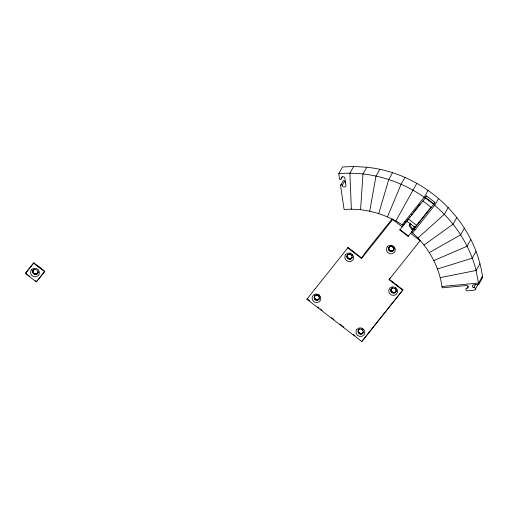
<?xml version="1.0" encoding="UTF-8"?>
<svg xmlns="http://www.w3.org/2000/svg" width="508" height="508" viewBox="0 0 508 508"><rect width="100%" height="100%" fill="white"/><g stroke="black" fill="none" stroke-linecap="round" stroke-linejoin="round"><path stroke-width="0.76" d="M342.894 181.356C343.751 178.733 344.83 182.131 345.58 182.905M403.269 225.635C390.589 216.98 375.825 211.506 360.578 209.715L362.972 174.015L366.782 167.253C423.729 172.98 474.326 219.189 482.473 276.282L482.6 277.609L478.79 284.378L473.443 284.88A1.391 1.308 29.4 0 0 472.281 286.328A1.391 1.308 29.4 0 0 473.837 287.528A1.391 1.308 29.4 0 1 475.386 288.722A1.391 1.308 29.4 0 1 474.231 290.176L467.455 290.811A1.391 1.308 29.4 0 1 465.9 289.617A1.391 1.308 29.4 0 1 467.062 288.163A1.391 1.308 29.4 0 0 468.217 286.715A1.391 1.308 29.4 0 0 466.661 285.515L442.17 287.814C439.369 266.255 427.965 246.196 411.575 232.029M369.735 211.195L375.977 176.117L379.781 169.355M414.249 226.543L411.798 231.635M37.382 273.666L38.259 271.805C37.471 277.47 29.464 272.771 34.036 269.31L32.849 270.993M32.677 271.628L33.223 270.326M314.173 297.364L315.049 295.504L314.173 297.364C313.868 301.104 319.545 301.136 319.754 297.542L319.742 296.875L319.373 298.209M318.872 299.409L319.754 297.542M347.097 255.702C348.513 252.305 353.93 255.492 351.631 258.375C349.44 261.106 345.148 257.258 347.637 254.749M346.932 256.337L347.472 255.035M359.067 329.565C361.601 327.596 365.03 331.788 362.318 333.712C359.302 335.807 356.26 330.81 359.442 328.898L358.261 330.581M358.089 331.216L358.965 329.355M388.544 248.641L389.42 246.774L388.544 248.641C388.239 252.381 393.916 252.412 394.125 248.818M396.056 291.027L396.424 289.7L396.43 290.36C395.713 295.974 387.528 291.401 392.208 287.871L391.02 289.554M390.849 290.189L391.725 288.322M395.554 292.227L396.43 290.36M378.727 213.589L388.747 179.514L392.557 172.752M387.464 216.865L401.155 184.175L404.965 177.413M395.834 220.999L416.852 183.28M360.578 209.715L351.358 209.169L344.094 209.474L340.525 185.318A0.826 0.781 29.4 0 1 342.087 185.172L342.284 185.845A1.949 1.841 29.4 0 0 345.961 185.503L344.83 177.921A1.949 1.841 29.4 0 0 341.154 178.27L341.16 178.962A0.826 0.781 29.4 0 1 339.598 179.108L338.76 173.711L342.57 166.948L353.695 166.472L366.782 167.253M341.16 178.683L342.265 176.721M340.868 184.956L342.557 181.953M342.163 185.439L344.538 181.229M353.695 166.472L349.885 173.241L351.358 209.169M428.117 190.303L424.307 197.066L402.095 224.904M430.886 207.283L412.471 230.441L409.2 225.692L410.578 223.247M409.2 225.692L410.807 223.145M438.614 198.393L434.804 205.156L412.585 232.988M448.227 207.454L444.417 214.217L417.932 238.023M456.876 217.411L453.066 224.174L424.015 245.027M464.433 228.124L460.623 234.886L429.336 252.571M470.84 239.503L467.03 246.266L433.851 260.585M476.015 251.409L472.211 258.172L437.496 268.967M479.908 263.716L476.104 270.478L478.79 284.378M467.062 288.163L468.078 286.353M473.837 287.528L475.672 284.258M482.473 276.282L478.663 283.045L442.043 286.487M475.304 289.401L478.352 283.985M25.4 273.475L33.814 262.82L44.793 271.278L44.571 271.678L36.379 281.934L25.4 273.475L33.814 262.82M33.179 270.427L33.553 269.761M32.69 272.294L33.052 270.961M32.874 272.942L33.064 271.628M33.223 273.526L33.598 272.859L33.249 272.275M33.712 274.015L34.093 273.348L33.598 272.859M34.309 274.364L34.69 273.698L36.69 273.768L38.094 272.44M34.976 274.561L35.35 273.895M35.662 274.58L36.036 273.914M36.316 274.434L36.69 273.768M36.906 274.123L37.281 273.456M402.742 290.233L389.014 279.66L389.242 279.26L402.965 289.839L361.791 341.528L306.889 299.212L307.118 298.812L309.62 300.742M315.081 288.957L315.303 288.557M314.179 298.031L314.547 296.697M314.338 296.729L316.109 294.735M314.363 298.679L314.554 297.364M315.735 295.402L316.77 294.589M314.712 299.263L315.093 298.596L314.738 298.012M316.395 295.256L317.081 295.275L317.456 294.608M315.208 299.752L315.582 299.085L315.093 298.596M315.805 300.101L316.179 299.434L318.186 299.504L319.583 298.177M319.367 297.542L318.338 295.821L318.713 295.161M316.465 300.298L316.84 299.631M318.834 296.31L319.208 295.643M317.151 300.323L317.525 299.656M317.811 300.171L318.186 299.504M318.395 299.86L318.77 299.193M361.563 258.502L361.791 258.102L348.063 247.523L347.84 247.923L361.563 258.502L392.728 219.469M347.434 255.137L347.809 254.47M347.91 254.686L348.285 254.019M346.939 256.997L347.307 255.67M347.123 257.645L347.313 256.33M349.155 254.222L349.529 253.556M347.472 258.235L347.853 257.569L347.497 256.978M349.841 254.248L350.215 253.581M347.967 258.718L348.342 258.051L347.853 257.569M348.564 259.074L348.939 258.407L350.945 258.47L352.342 257.143L351.631 258.375M349.225 259.264L349.599 258.597M351.593 255.276L351.968 254.61M349.91 259.29L350.285 258.623M351.942 255.867L352.317 255.2M350.571 259.137L350.945 258.47M351.155 258.826L351.53 258.159M389.522 246.99L390.487 246.012L388.715 248.006M388.556 249.307L388.918 247.974M399.809 229.978L400.031 229.578L408.33 235.972L408.108 236.372L399.809 229.978L425.406 197.91L426.523 195.923L434.829 202.317L433.705 204.311L408.108 236.372M388.741 249.955L388.931 248.641M390.112 246.678L391.147 245.866M389.09 250.539L389.465 249.873L389.115 249.288M390.773 246.526L391.458 246.551L391.833 245.885M403.498 225.241L404.393 223.647M389.579 251.022L389.96 250.361L389.465 249.873M406.33 221.494L405.733 222.555L404.552 221.818M390.176 251.377L390.557 250.711L392.557 250.781L393.96 249.453L393.249 250.679M393.751 249.485L393.554 248.171L392.716 247.098L393.09 246.431M390.843 251.574L391.217 250.908M393.205 247.587L393.579 246.92M391.528 251.593L391.903 250.927M393.554 248.171L393.935 247.504M392.182 251.447L392.557 250.781M393.744 248.818L394.119 248.152M392.773 251.136L393.148 250.469M358.102 331.883L358.464 330.549M358.286 332.53L358.477 331.216M358.635 333.115L359.01 332.448L358.661 331.864M359.124 333.604L359.499 332.937L359.01 332.448M361.664 329.324L362.039 328.657M359.721 333.953L360.096 333.286L362.102 333.356L363.506 332.029L362.795 333.261M360.388 334.15L360.763 333.483M362.75 330.162L363.125 329.495M361.074 334.169L361.448 333.508M361.728 334.023L362.102 333.356M362.318 333.712L362.693 333.045M391.763 281.775L391.986 281.375M361.791 341.528L402.965 289.839M390.862 290.849L391.224 289.522M391.827 288.538L392.792 287.56M391.046 291.497L391.236 290.182M391.395 292.081L391.77 291.421L391.42 290.83M391.884 292.57L392.259 291.903L391.77 291.421M392.481 292.919L392.855 292.259L394.862 292.322L396.265 290.995M396.05 290.366L395.021 288.646L395.395 287.979M393.148 293.116L393.522 292.449M393.833 293.141L394.208 292.475M394.487 292.989L394.862 292.322M395.078 292.678L395.453 292.011M414.668 227.108L414.515 226.403L414.928 227.355M407.321 221.45L407.549 221.037M409.283 217.64L410.267 216.395M411.258 215.157L412.242 213.919M413.226 212.674L420.122 203.987M425.539 197.167L426.523 195.923M433.349 204.184L434.829 202.317M44.793 271.278L36.601 281.54L35.382 280.6M306.889 299.212L348.063 247.523M392.22 218.821L364.852 253.098L361.582 258.127M405.213 222.733L406.629 220.961L414.287 226.809M389.522 278.67L390.506 277.438M389.014 279.66L420.186 240.621M407.048 220.44L407.88 219.399M412.14 229.876L412.756 229.191L409.772 224.981M33.655 269.977C35.414 268.668 38.189 270.3 37.884 272.472M477.183 284.925L477.558 284.798M392.417 288.22L393.757 288.099L395.021 288.646M440.233 277.635L476.104 270.478C461.156 210.826 399.821 168.084 338.76 173.711M481.654 277.698L482.6 277.609M391.458 246.551L392.716 247.098M317.081 295.275L318.338 295.821M410.254 223.704L411.359 224.555M389.96 250.361L390.557 250.711M395.986 284.791L397.313 285.572A5.912 5.582 29.4 0 1 398.405 286.652M348.342 258.051L348.939 258.407M392.259 291.903L392.855 292.259M315.582 299.085L316.179 299.434M359.499 332.937L360.096 333.286M34.093 273.348L34.69 273.698M425.628 197.517L433.927 203.911M422.948 200.99L431.248 207.385M392.69 219.519L402.26 226.898M410.566 233.293L420.135 240.678M317.748 307.01L318.999 307.975M320.256 308.94L322.129 310.388M331.514 317.621L334.016 319.545M340.119 324.25L343.872 327.146M353.257 334.378L355.136 335.826M33.591 263.214L44.571 271.678M26.232 273.545L27.451 274.485M28.677 275.425L29.896 276.365M408.299 218.878L416.592 225.279M414.033 228.949L415.042 229.902M412.756 229.191L413.042 229.718M352.069 250.939A5.912 5.582 29.4 0 1 354.489 252.8M37.814 266.23A5.912 5.582 29.4 0 1 40.234 268.097M31.413 269.824L30.848 270.783A4.508 4.261 29.4 0 0 38.551 275.33L39.122 274.371A4.508 4.261 29.4 0 0 31.413 269.824M345.669 254.533L345.097 255.486A4.508 4.261 29.4 0 0 352.806 260.033L353.371 259.074A4.508 4.261 29.4 0 0 345.669 254.533M387.28 246.837L386.715 247.796A4.508 4.261 29.4 0 0 394.418 252.336L394.989 251.384A4.508 4.261 29.4 0 0 387.28 246.837M356.826 329.413L356.26 330.371A4.508 4.261 29.4 0 0 363.963 334.918L364.534 333.959A4.508 4.261 29.4 0 0 356.826 329.413M395.821 287.801L394.805 287.204A4.508 4.261 29.4 0 0 390.493 294.469L391.509 295.065A4.508 4.261 29.4 0 0 395.821 287.801M319.138 294.983L318.122 294.38A4.508 4.261 29.4 0 0 313.817 301.65L314.827 302.247A4.508 4.261 29.4 0 0 319.138 294.983"/></g></svg>
